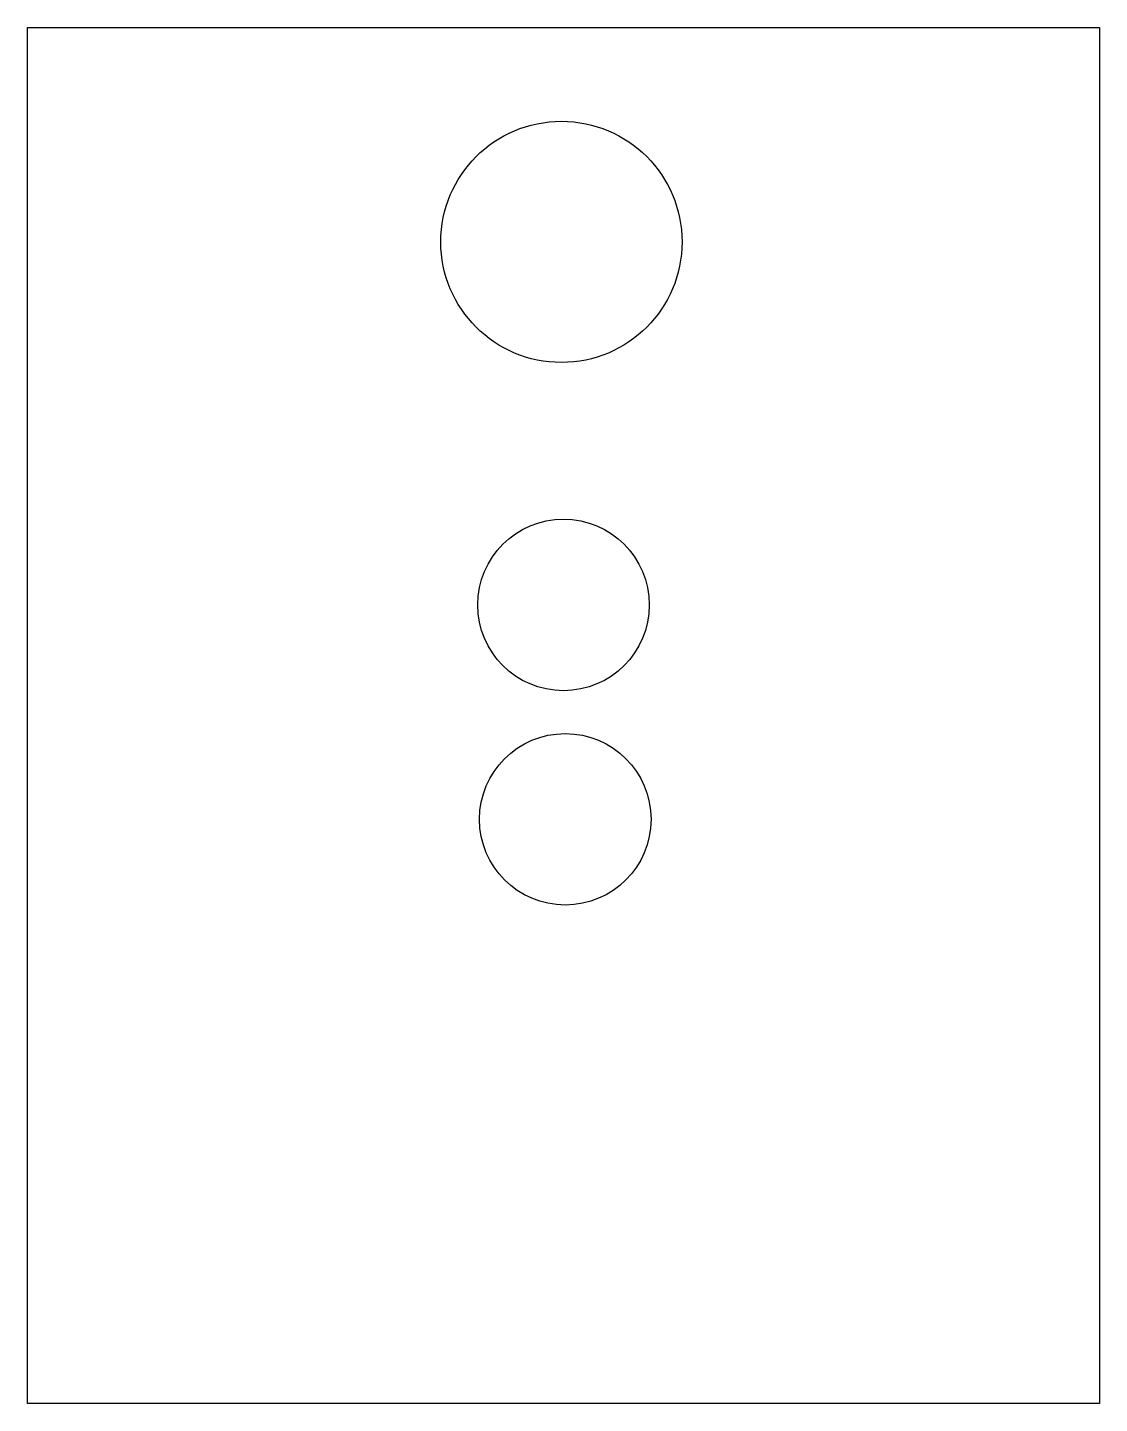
# Model space of a CAD drawing. Header units: millimetres. Extents: x -10 to 10, y -200 to -174.3.
import ezdxf

# ---------------------------------------------------------------- set-up
doc = ezdxf.new("R2010")
doc.units = ezdxf.units.MM
doc.layers.get('0').update_dxf_attribs({"linetype": 'CONTINUOUS'})

msp = doc.modelspace()

# ---------------------------------------------------------------- linework, layer by layer
msp.add_lwpolyline([(10, -200), (-10, -200), (-10, -174.326), (10, -174.326)], close=True)
for centre, radius in [((-0.039, -178.326), 2.25), ((0, -185.1), 1.6), ((0.033, -189.1), 1.6)]:
    msp.add_circle(centre, radius)

doc.saveas('drawing.dxf')
